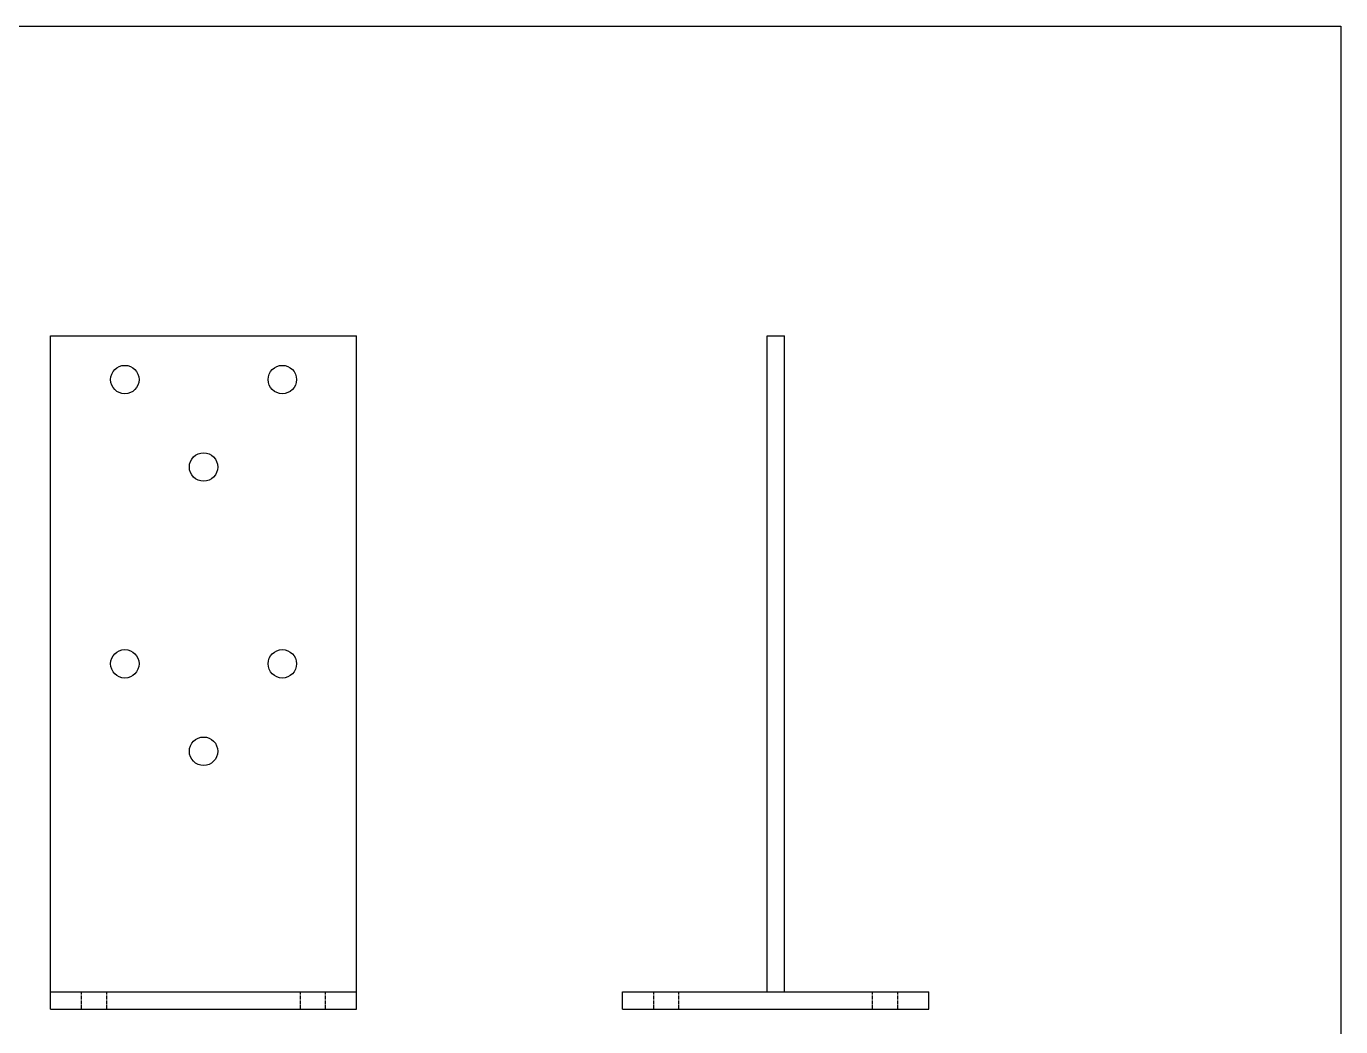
# Model space of a CAD drawing. Header units: millimetres. Extents: x 111849 to 113968, y -11137 to -9484.
# Drawn here: x 113367 to 113968, y -10796 to -10339 of the extents above; entities that cross this region are included whole.
import ezdxf

# ---------------------------------------------------------------- set-up
doc = ezdxf.new("R2010")
doc.units = ezdxf.units.MM
doc.linetypes.add('ACAD_ISO02W100', pattern=[15, 12, -3])
doc.layers.add('_RB_product', color=7, linetype='Continuous')
doc.layers.add('_RB_text', color=7, linetype='Continuous')

# ---------------------------------------------------------------- blocks, each defined once
blk = doc.blocks.new('F70140L_front')
at = {"layer": '_RB_product'}
for p, q in [((113377.9, -10480.34), (113517.9, -10480.34)), ((113377.9, -10788.34), (113377.9, -10480.34)), ((113517.9, -10788.34), (113517.9, -10480.34)), ((113377.9, -10780.34), (113517.9, -10780.34)), ((113377.9, -10788.34), (113517.9, -10788.34))]:
    blk.add_line(p, q, dxfattribs=at)
at = {"layer": '_RB_product', "linetype": 'ACAD_ISO02W100', "ltscale": 0.15}
for p, q in [((113392.15, -10788.34), (113392.15, -10780.34)), ((113403.65, -10788.34), (113403.65, -10780.34)), ((113492.15, -10788.34), (113492.15, -10780.34)), ((113503.65, -10788.34), (113503.65, -10780.34))]:
    blk.add_line(p, q, dxfattribs=at)
at = {"layer": '_RB_product'}
for centre in [(113411.9, -10500.34), (113483.9, -10500.34), (113447.9, -10540.34), (113411.9, -10630.34), (113483.9, -10630.34), (113447.9, -10670.34)]:
    blk.add_circle(centre, 6.5, dxfattribs=at)
blk = doc.blocks.new('F70140L_lateral')
at = {"layer": '_RB_product'}
for p, q in [((113705.52, -10480.34), (113713.52, -10480.34)), ((113705.52, -10780.34), (113705.52, -10480.34)), ((113713.52, -10780.34), (113713.52, -10480.34)), ((113639.52, -10780.34), (113779.52, -10780.34)), ((113639.52, -10788.34), (113639.52, -10780.34)), ((113779.52, -10788.34), (113779.52, -10780.34)), ((113639.52, -10788.34), (113779.52, -10788.34))]:
    blk.add_line(p, q, dxfattribs=at)
at = {"layer": '_RB_product', "linetype": 'ACAD_ISO02W100', "ltscale": 0.15}
for p, q in [((113653.77, -10788.34), (113653.77, -10780.34)), ((113665.27, -10788.34), (113665.27, -10780.34)), ((113753.77, -10788.34), (113753.77, -10780.34)), ((113765.27, -10788.34), (113765.27, -10780.34))]:
    blk.add_line(p, q, dxfattribs=at)

msp = doc.modelspace()

# ---------------------------------------------------------------- linework, layer by layer
msp.add_lwpolyline([(112477.24, -10338.77), (113967.82, -10338.77), (113967.82, -11137.05), (112477.24, -11137.05)], close=True)

# ---------------------------------------------------------------- block references
at = {"layer": '_RB_text'}
for name in ['F70140L_front', 'F70140L_lateral']:
    msp.add_blockref(name, (0, 0), dxfattribs=at)

doc.saveas('drawing.dxf')
